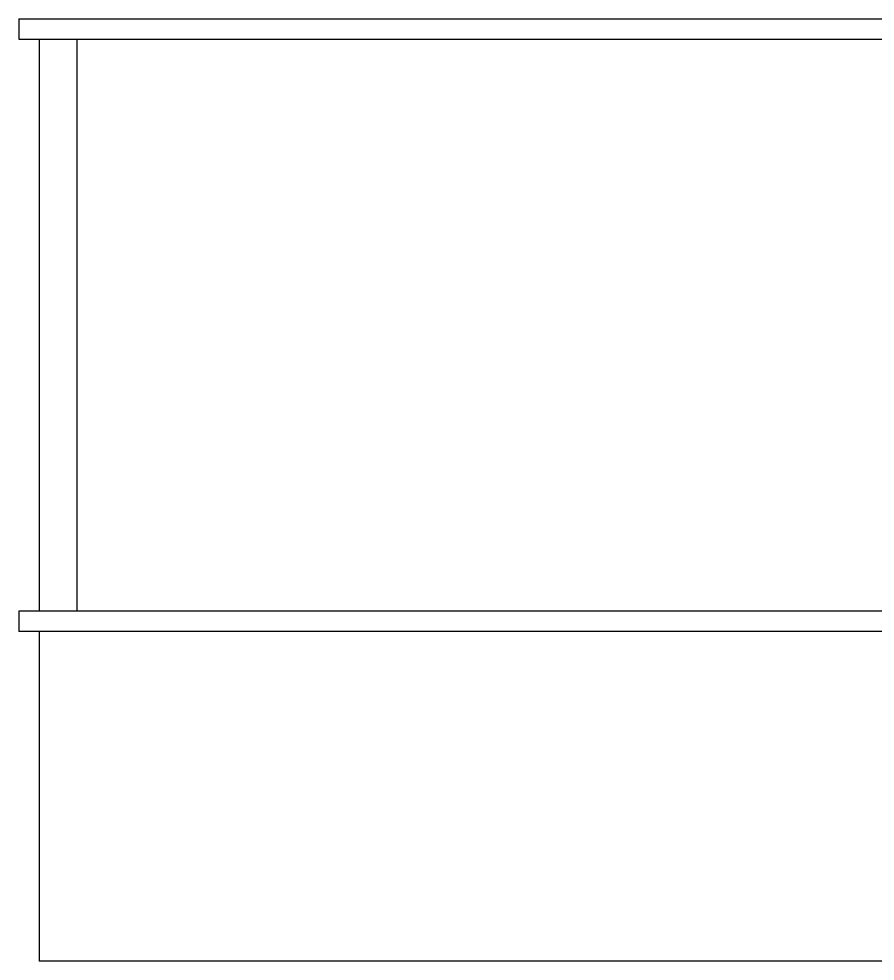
# Model space of a CAD drawing. Header units: millimetres. Extents: x 2002 to 2114, y 811 to 859.
# Drawn here: x 2025.953 to 2027.226, y 817.067 to 818.467 of the extents above; entities that cross this region are included whole.
import ezdxf

# ---------------------------------------------------------------- set-up
doc = ezdxf.new("R2010")
doc.units = ezdxf.units.MM
doc.header["$LTSCALE"] = 0.04
doc.layers.add('0-2', color=1, linetype='Continuous')

msp = doc.modelspace()

# ---------------------------------------------------------------- linework, layer by layer
at = {"layer": '0-2'}
for p, q in [((2025.9531, 818.4669), (2025.9531, 818.4369)), ((2025.9531, 818.4669), (2028.5131, 818.4669)), ((2025.9531, 818.4369), (2034.6831, 818.4369)), ((2025.9831, 818.4369), (2025.9831, 817.5869)), ((2026.0397, 817.5869), (2026.0397, 818.4369)), ((2025.9531, 817.5869), (2025.9531, 817.5569)), ((2027.4831, 817.5869), (2025.9531, 817.5869)), ((2027.4831, 817.5569), (2025.9531, 817.5569)), ((2025.9831, 817.5569), (2025.9831, 817.0669)), ((2027.4831, 817.0669), (2025.9831, 817.0669))]:
    msp.add_line(p, q, dxfattribs=at)

doc.saveas('drawing.dxf')
